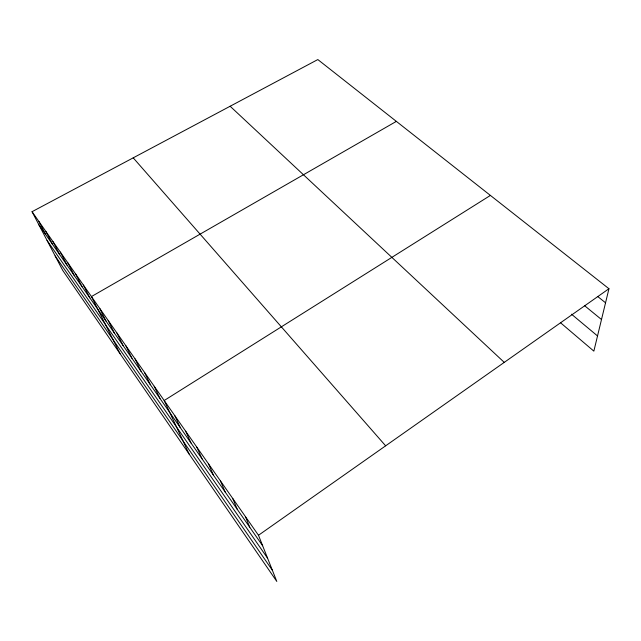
<?xml version="1.0" encoding="UTF-8"?>
<svg xmlns="http://www.w3.org/2000/svg" width="641" height="641" viewBox="0 0 641 641"><rect width="100%" height="100%" fill="white"/><g stroke="black" fill="none" stroke-linecap="round" stroke-linejoin="round"><path stroke-width="0.96" d="M32.05 211.698L258.491 535.267L276.8 581.435L62.698 270.35L32.05 211.698L317.824 59.565L608.95 288.73L593.854 351.132L560.53 322.752M258.491 535.267L608.95 288.73M490.405 195.417L164.184 400.513L189.119 454.036M396.354 121.381L91.439 296.567L120.043 353.672M597.981 296.727L605.545 302.792M584.528 305.637L601.498 319.53M571.5 314.194L597.524 335.948M230.135 106.246L504.251 362.381M133.216 157.838L385.642 445.815M38.877 224.767L262.658 545.779M47.065 240.431L267.593 558.215M55.15 255.919L272.393 570.322M38.869 221.441L45.663 234.494M45.848 231.417L52.602 244.453M52.995 241.633L59.701 254.637M60.318 252.089L66.968 265.062M67.81 262.802L74.412 275.742M75.494 273.779L82.04 286.679M83.37 285.029L89.844 297.881M99.724 308.393L106.053 321.133M108.217 320.532L114.467 333.2M116.926 332.983L123.096 345.579M125.876 345.771L131.958 358.287M135.067 358.904L141.044 371.323M144.505 372.397L150.379 384.712M154.209 386.259L159.962 398.462M174.761 415.624L180.249 427.563M185.658 431.185L190.994 442.971M196.875 447.218L202.051 458.844M208.437 463.747L213.445 475.181M220.368 480.79L225.183 492.024M232.675 498.369L237.29 509.387M245.375 516.526L249.774 527.303"/></g></svg>
